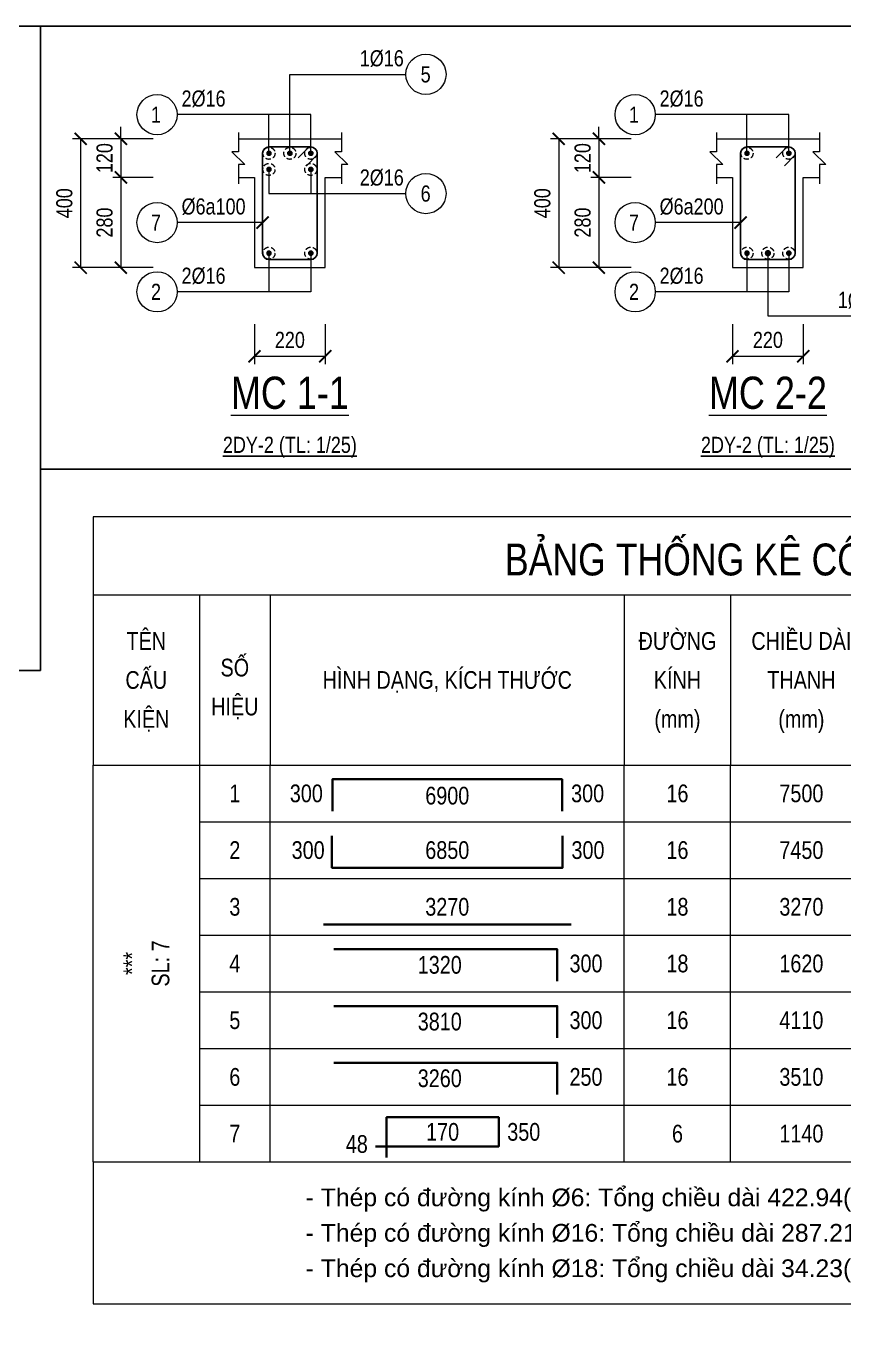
# Model space of a CAD drawing. Extents: x -165145 to 691808, y -202842 to 311040.
# Drawn here: x 319748 to 324830, y -63550 to -55468 of the extents above; entities that cross this region are included whole.
import ezdxf
from ezdxf.enums import TextEntityAlignment as Align

# ---------------------------------------------------------------- set-up
doc = ezdxf.new("R2010")
doc.units = 0
doc.header["$LTSCALE"] = 10
doc.header["$MEASUREMENT"] = 0
doc.linetypes.add('HIDDEN', pattern=[2.3807, 1.587, -0.7937])
doc.layers.get('0').update_dxf_attribs({"linetype": 'CONTINUOUS'})
doc.layers.get('Defpoints').update_dxf_attribs({"color": 5, "linetype": 'CONTINUOUS'})
for name, color, linetype, lineweight in [('DCE_BaoBeTong', 4, 'CONTINUOUS', 18), ('DCE_Block', 8, 'CONTINUOUS', 9), ('DCE_Dim', 254, 'CONTINUOUS', 9), ('DCE_MCZiCZac', 144, 'CONTINUOUS', 13), ('Dce_text', 7, 'CONTINUOUS', 13), ('DCE_ThepChu', 1, 'CONTINUOUS', 35), ('DCE_ThepDai', 220, 'CONTINUOUS', 25), ('GE_KC_NETKHUAT', 9, 'HIDDEN', 20), ('GE_KC_NETMANH', 8, 'CONTINUOUS', 20), ('GE_KC_NETTHAY', 2, 'CONTINUOUS', 20)]:
    doc.layers.add(name, color=color, linetype=linetype, lineweight=lineweight)
doc.styles.add('Dce_Text', font='arial.ttf', dxfattribs={"width": 0.8})
doc.styles.add('Dce_Text2', font='arial.ttf', dxfattribs={"width": 0.8})
doc.dimstyles.new('Dce_207MV', dxfattribs={"dimscale": 25, "dimtxt": 2.5, "dimasz": 1.5, "dimexe": 1, "dimexo": 2, "dimgap": 1, "dimtad": 1, "dimdec": 0, "dimrnd": 5, "dimtxsty": 'Dce_Text', "dimblk": 'ARCHTICK', "dimcen": 2.5, "dimclrd": 8, "dimclre": 8, "dimclrt": 3, "dimadec": 0, "dimazin": 0, "dimtfac": 1, "dimtdec": 0, "dimtix": 1, "dimtmove": 2, "dimatfit": 3, "dimldrblk": 'DOTBLANK', "dimfxl": 1, "dimarcsym": 0})
doc.dimstyles.new('Dce_208MV', dxfattribs={"dimscale": 25, "dimtxt": 2.5, "dimasz": 1.5, "dimexe": 1, "dimexo": 2, "dimgap": 1, "dimtad": 1, "dimdec": 0, "dimrnd": 5, "dimtxsty": 'Dce_Text', "dimblk": 'ARCHTICK', "dimcen": 2.5, "dimclrd": 8, "dimclre": 8, "dimclrt": 3, "dimadec": 0, "dimazin": 0, "dimtfac": 1, "dimtdec": 0, "dimtix": 1, "dimtmove": 2, "dimatfit": 3, "dimldrblk": 'ARCHTICK', "dimfxl": 1, "dimarcsym": 0})
doc.dimstyles.new('Dce_25MV', dxfattribs={"dimscale": 25, "dimtxt": 2, "dimasz": 1.5, "dimexe": 1, "dimexo": 2, "dimgap": 1, "dimtad": 1, "dimdec": 0, "dimrnd": 5, "dimtxsty": 'Dce_Text', "dimblk": 'ARCHTICK', "dimcen": 2.5, "dimclrd": 8, "dimclre": 8, "dimclrt": 3, "dimadec": 0, "dimazin": 0, "dimtfac": 1, "dimtdec": 0, "dimtix": 1, "dimtmove": 2, "dimatfit": 3, "dimldrblk": 'OBLIQUE', "dimfxl": 4, "dimfxlon": 1, "dimarcsym": 0})

# ---------------------------------------------------------------- blocks, each defined once
blk = doc.blocks.new('Dce_KhtMcThepChu')
blk.add_circle((-2.5, 0), 2.5)
at = {"color": 3, "style": 'Dce_Text', "width": 0.8}
blk.add_attdef('DKVAKC', (0.54, 1), '', height=2, dxfattribs=at)
at = {"color": 11, "style": 'Dce_Text', "width": 0.8}
blk.add_attdef('SH', text='', height=2, dxfattribs=at).set_placement((-2.64, -1), align=Align.CENTER)
blk = doc.blocks.new('_ArchTick')
at = {"color": 0, "linetype": 'ByBlock', "const_width": 0.15}
blk.add_lwpolyline([(-0.5, -0.5), (0.5, 0.5)], dxfattribs=at)
blk = doc.blocks.new('Dce_KhMatCat')
at = {"color": 255, "linetype": 'ByBlock', "lineweight": -2, "style": 'Dce_Text', "width": 0.8}
blk.add_attdef('TENMATCAT', text='', height=2, dxfattribs=at).set_placement((0, 0.735), align=Align.CENTER)
at = {"color": 11, "lineweight": 25, "style": 'Dce_Text', "width": 0.8}
blk.add_attdef('TL', text='', height=1, dxfattribs=at).set_placement((0, -1.999), align=Align.CENTER)
blk = doc.blocks.new('*D2455')
at = {"layer": 'DCE_Dim', "color": 8, "lineweight": -2, "transparency": 16777216}
for p, q in [((309971.2, -77509.9), (309846.2, -77509.9)), ((309871.2, -77509.9), (309871.2, -77909.9)), ((309971.2, -77909.9), (309846.2, -77909.9))]:
    blk.add_line(p, q, dxfattribs=at)
at = {"layer": 'Defpoints', "color": 0, "transparency": 16777216}
for p in [(310171.2, -77509.9), (309871.2, -77909.9), (310171.2, -77909.9)]:
    blk.add_point(p, dxfattribs=at)
at = {"layer": 'DCE_Dim', "color": 8, "lineweight": -2, "transparency": 16777216, "xscale": 37.5, "yscale": 37.5, "zscale": 37.5}
for p, rotation in [((309871.2, -77509.9), 90), ((309871.2, -77909.9), 270)]:
    blk.add_blockref('_ArchTick', p, dxfattribs=dict(at, rotation=rotation))
at = {"layer": 'DCE_Dim', "color": 3, "transparency": 16777216, "insert": (309820.7, -77709.9), "char_height": 50, "attachment_point": 5, "rotation": 90, "style": 'Dce_Text'}
blk.add_mtext('400', dxfattribs=at)
blk = doc.blocks.new('_Oblique')
at = {"color": 0, "linetype": 'ByBlock', "lineweight": -2}
blk.add_line((-0.5, -0.5), (0.5, 0.5), dxfattribs=at)
blk = doc.blocks.new('*D2456')
at = {"layer": 'DCE_Dim', "color": 8, "lineweight": -2, "transparency": 16777216}
for p, q in [((309996.2, -77509.9), (309996.2, -77472.4)), ((310096.2, -77509.9), (309971.2, -77509.9)), ((309996.2, -77509.9), (309996.2, -77629.9)), ((310096.2, -77629.9), (309971.2, -77629.9)), ((309996.2, -77629.9), (309996.2, -77667.4))]:
    blk.add_line(p, q, dxfattribs=at)
at = {"layer": 'Defpoints', "color": 0, "transparency": 16777216}
for p in [(310171.2, -77509.9), (309996.2, -77629.9), (310171.2, -77629.9)]:
    blk.add_point(p, dxfattribs=at)
at = {"layer": 'DCE_Dim', "color": 8, "lineweight": -2, "transparency": 16777216, "xscale": 37.5, "yscale": 37.5, "zscale": 37.5}
for p, rotation in [((309996.2, -77509.9), 270), ((309996.2, -77629.9), 90)]:
    blk.add_blockref('_ArchTick', p, dxfattribs=dict(at, rotation=rotation))
at = {"layer": 'DCE_Dim', "color": 3, "transparency": 16777216, "insert": (309945.7, -77569.9), "char_height": 50, "attachment_point": 5, "rotation": 90, "style": 'Dce_Text'}
blk.add_mtext('120', dxfattribs=at)
blk = doc.blocks.new('*D2457')
at = {"layer": 'DCE_Dim', "color": 8, "lineweight": -2, "transparency": 16777216}
for p, q in [((310096.2, -77629.9), (309971.2, -77629.9)), ((309996.2, -77629.9), (309996.2, -77909.9)), ((310096.2, -77909.9), (309971.2, -77909.9))]:
    blk.add_line(p, q, dxfattribs=at)
at = {"layer": 'Defpoints', "color": 0, "transparency": 16777216}
for p in [(310171.2, -77629.9), (309996.2, -77909.9), (310171.2, -77909.9)]:
    blk.add_point(p, dxfattribs=at)
at = {"layer": 'DCE_Dim', "color": 8, "lineweight": -2, "transparency": 16777216, "xscale": 37.5, "yscale": 37.5, "zscale": 37.5}
for p, rotation in [((309996.2, -77629.9), 90), ((309996.2, -77909.9), 270)]:
    blk.add_blockref('_ArchTick', p, dxfattribs=dict(at, rotation=rotation))
at = {"layer": 'DCE_Dim', "color": 3, "transparency": 16777216, "insert": (309945.7, -77769.9), "char_height": 50, "attachment_point": 5, "rotation": 90, "style": 'Dce_Text'}
blk.add_mtext('280', dxfattribs=at)
blk = doc.blocks.new('*D2458')
at = {"layer": 'DCE_Dim', "color": 8, "lineweight": -2, "transparency": 16777216}
for p, q in [((310411.2, -78084.9), (310411.2, -78209.9)), ((310631.2, -78084.9), (310631.2, -78209.9)), ((310411.2, -78184.9), (310631.2, -78184.9))]:
    blk.add_line(p, q, dxfattribs=at)
at = {"layer": 'Defpoints', "color": 0, "transparency": 16777216}
for p in [(310411.2, -78009.9), (310631.2, -78009.9), (310631.2, -78184.9)]:
    blk.add_point(p, dxfattribs=at)
at = {"layer": 'DCE_Dim', "color": 8, "lineweight": -2, "transparency": 16777216, "xscale": 37.5, "yscale": 37.5, "zscale": 37.5, "rotation": 180}
blk.add_blockref('_ArchTick', (310411.2, -78184.9), dxfattribs=at)
at = {"layer": 'DCE_Dim', "color": 8, "lineweight": -2, "transparency": 16777216, "xscale": 37.5, "yscale": 37.5, "zscale": 37.5}
blk.add_blockref('_ArchTick', (310631.2, -78184.9), dxfattribs=at)
at = {"layer": 'DCE_Dim', "color": 3, "transparency": 16777216, "insert": (310521.2, -78134.4), "char_height": 50, "attachment_point": 5, "style": 'Dce_Text'}
blk.add_mtext('220', dxfattribs=at)
blk = doc.blocks.new('_DotBlank')
at = {"color": 0, "linetype": 'ByBlock', "lineweight": -2}
blk.add_line((-0.5, 0), (-1, 0), dxfattribs=at)
blk.add_circle((0, 0), 0.5, dxfattribs=at)
blk = doc.blocks.new('Dce_McThepChu')
at = {"color": 0}
for p, q in [((-0.5, 0), (0.5, 0)), ((-0.35, 0.35), (0.35, -0.35)), ((0.35, 0.35), (-0.35, -0.35)), ((0, 0.5), (0, -0.5))]:
    blk.add_line(p, q, dxfattribs=at)
at = {"color": 0, "const_width": 0.0833}
blk.add_lwpolyline([(-0.5, 0, 1), (0.5, 0, 1), (-0.5, 0, 1)], format="xyb", dxfattribs=at)
blk = doc.blocks.new('Dce_KhtMcThepTangCuong')
blk.add_circle((2.5, 0), 2.5)
at = {"color": 3, "style": 'Dce_Text', "width": 0.8}
blk.add_attdef('DKVAKC', text='', height=2, dxfattribs=at).set_placement((-0.25, 1), align=Align.RIGHT)
at = {"color": 11, "style": 'Dce_Text', "width": 0.8}
blk.add_attdef('SH', text='', height=2, dxfattribs=at).set_placement((2.47, -1), align=Align.CENTER)
blk = doc.blocks.new('*D2459')
at = {"layer": 'DCE_Dim', "color": 8, "lineweight": -2, "transparency": 16777216}
for p, q in [((311456.2, -77509.9), (311331.2, -77509.9)), ((311356.2, -77509.9), (311356.2, -77909.9)), ((311456.2, -77909.9), (311331.2, -77909.9))]:
    blk.add_line(p, q, dxfattribs=at)
at = {"layer": 'Defpoints', "color": 0, "transparency": 16777216}
for p in [(311656.2, -77509.9), (311356.2, -77909.9), (311656.2, -77909.9)]:
    blk.add_point(p, dxfattribs=at)
at = {"layer": 'DCE_Dim', "color": 8, "lineweight": -2, "transparency": 16777216, "xscale": 37.5, "yscale": 37.5, "zscale": 37.5}
for p, rotation in [((311356.2, -77509.9), 90), ((311356.2, -77909.9), 270)]:
    blk.add_blockref('_ArchTick', p, dxfattribs=dict(at, rotation=rotation))
at = {"layer": 'DCE_Dim', "color": 3, "transparency": 16777216, "insert": (311305.7, -77709.9), "char_height": 50, "attachment_point": 5, "rotation": 90, "style": 'Dce_Text'}
blk.add_mtext('400', dxfattribs=at)
blk = doc.blocks.new('*D2460')
at = {"layer": 'DCE_Dim', "color": 8, "lineweight": -2, "transparency": 16777216}
for p, q in [((311481.2, -77509.9), (311481.2, -77472.4)), ((311581.2, -77509.9), (311456.2, -77509.9)), ((311481.2, -77509.9), (311481.2, -77629.9)), ((311581.2, -77629.9), (311456.2, -77629.9)), ((311481.2, -77629.9), (311481.2, -77667.4))]:
    blk.add_line(p, q, dxfattribs=at)
at = {"layer": 'Defpoints', "color": 0, "transparency": 16777216}
for p in [(311656.2, -77509.9), (311481.2, -77629.9), (311656.2, -77629.9)]:
    blk.add_point(p, dxfattribs=at)
at = {"layer": 'DCE_Dim', "color": 8, "lineweight": -2, "transparency": 16777216, "xscale": 37.5, "yscale": 37.5, "zscale": 37.5}
for p, rotation in [((311481.2, -77509.9), 270), ((311481.2, -77629.9), 90)]:
    blk.add_blockref('_ArchTick', p, dxfattribs=dict(at, rotation=rotation))
at = {"layer": 'DCE_Dim', "color": 3, "transparency": 16777216, "insert": (311430.7, -77569.9), "char_height": 50, "attachment_point": 5, "rotation": 90, "style": 'Dce_Text'}
blk.add_mtext('120', dxfattribs=at)
blk = doc.blocks.new('*D2461')
at = {"layer": 'DCE_Dim', "color": 8, "lineweight": -2, "transparency": 16777216}
for p, q in [((311581.2, -77629.9), (311456.2, -77629.9)), ((311481.2, -77629.9), (311481.2, -77909.9)), ((311581.2, -77909.9), (311456.2, -77909.9))]:
    blk.add_line(p, q, dxfattribs=at)
at = {"layer": 'Defpoints', "color": 0, "transparency": 16777216}
for p in [(311656.2, -77629.9), (311481.2, -77909.9), (311656.2, -77909.9)]:
    blk.add_point(p, dxfattribs=at)
at = {"layer": 'DCE_Dim', "color": 8, "lineweight": -2, "transparency": 16777216, "xscale": 37.5, "yscale": 37.5, "zscale": 37.5}
for p, rotation in [((311481.2, -77629.9), 90), ((311481.2, -77909.9), 270)]:
    blk.add_blockref('_ArchTick', p, dxfattribs=dict(at, rotation=rotation))
at = {"layer": 'DCE_Dim', "color": 3, "transparency": 16777216, "insert": (311430.7, -77769.9), "char_height": 50, "attachment_point": 5, "rotation": 90, "style": 'Dce_Text'}
blk.add_mtext('280', dxfattribs=at)
blk = doc.blocks.new('*D2462')
at = {"layer": 'DCE_Dim', "color": 8, "lineweight": -2, "transparency": 16777216}
for p, q in [((311896.2, -78084.9), (311896.2, -78209.9)), ((312116.2, -78084.9), (312116.2, -78209.9)), ((311896.2, -78184.9), (312116.2, -78184.9))]:
    blk.add_line(p, q, dxfattribs=at)
at = {"layer": 'Defpoints', "color": 0, "transparency": 16777216}
for p in [(311896.2, -78009.9), (312116.2, -78009.9), (312116.2, -78184.9)]:
    blk.add_point(p, dxfattribs=at)
at = {"layer": 'DCE_Dim', "color": 8, "lineweight": -2, "transparency": 16777216, "xscale": 37.5, "yscale": 37.5, "zscale": 37.5, "rotation": 180}
blk.add_blockref('_ArchTick', (311896.2, -78184.9), dxfattribs=at)
at = {"layer": 'DCE_Dim', "color": 8, "lineweight": -2, "transparency": 16777216, "xscale": 37.5, "yscale": 37.5, "zscale": 37.5}
blk.add_blockref('_ArchTick', (312116.2, -78184.9), dxfattribs=at)
at = {"layer": 'DCE_Dim', "color": 3, "transparency": 16777216, "insert": (312006.2, -78134.4), "char_height": 50, "attachment_point": 5, "style": 'Dce_Text'}
blk.add_mtext('220', dxfattribs=at)
blk = doc.blocks.new('TKTitle')
at = {"layer": 'DCE_BaoBeTong'}
for p, q in [((15, -11), (15, -35)), ((25, -11), (25, -35)), ((75, -11), (75, -35)), ((90, -11), (90, -35))]:
    blk.add_line(p, q, dxfattribs=at)
for points in [[(0, 0), (0, -11), (0, -35), (15, -35), (25, -35), (75, -35), (90, -35), (122.5, -35), (135, -35), (147.5, -35), (167.5, -35), (192.5, -35), (192.5, -11), (192.5, 0), (0, 0)], [(0, -11), (15, -11), (25, -11), (75, -11), (90, -11), (122.5, -11), (147.5, -11), (167.5, -11), (192.5, -11)]]:
    blk.add_lwpolyline(points, dxfattribs=at)
at = {"style": 'Dce_Text', "width": 0.8}
for s, height, p in [('BẢNG THỐNG KÊ CỐT THÉP', 4.5, (92.5, -6)), ('TÊN', 2.5, (7.5, -17.5)), ('ĐƯỜNG', 2.5, (82.5, -17.5)), ('CHIỀU DÀI', 2.5, (100, -17.5)), ('SỐ', 2.5, (20, -21.25)), ('CẤU', 2.5, (7.5, -23)), ('HÌNH DẠNG, KÍCH THƯỚC', 2.5, (50, -23)), ('KÍNH', 2.5, (82.5, -23)), ('THANH', 2.5, (100, -23)), ('HIỆU', 2.5, (20, -26.75)), ('KIỆN', 2.5, (7.5, -28.5)), ('(mm)', 2.5, (82.5, -28.5)), ('(mm)', 2.5, (100, -28.5))]:
    blk.add_text(s, height=height, dxfattribs=at).set_placement(p, align=Align.MIDDLE_CENTER)
blk = doc.blocks.new('TK4')
at = {"layer": 'DCE_BaoBeTong'}
for p, q in [((0, -8), (0, 0)), ((25, -8), (25, 0)), ((75, -8), (75, 0)), ((90, -8), (90, 0))]:
    blk.add_line(p, q, dxfattribs=at)
for points in [[(15, -8), (25, -8), (75, -8), (90, -8), (122.5, -8), (135, -8), (147.5, -8), (167.5, -8), (192.5, -8), (192.5, 0)], [(15, 0), (15, -8)]]:
    blk.add_lwpolyline(points, dxfattribs=at)
at = {"layer": 'DCE_ThepChu'}
blk.add_lwpolyline([(33.78, -6.5), (33.78, -2), (66.22, -2), (66.22, -6.5)], dxfattribs=at)
at = {"layer": 'Dce_text', "color": 2, "style": 'Dce_Text', "width": 0.8, "flags": 4}
for tag, p in [('SH', (20, -4)), ('L2', (50, -4.32)), ('DK', (82.5, -4)), ('sumL', (100, -4)), ('SKC', (116.25, -4)), ('SL', (128.75, -4))]:
    blk.add_attdef(tag, text='', height=2.5, dxfattribs=at).set_placement(p, align=Align.MIDDLE_CENTER)
for tag, p in [('L1', (32.43, -4)), ('Lall', (162.5, -4)), ('KL', (185.5, -4))]:
    blk.add_attdef(tag, text='', height=2.5, dxfattribs=at).set_placement(p, align=Align.MIDDLE_RIGHT)
blk.add_attdef('L3', text='', height=2.5, dxfattribs=at).set_placement((67.48, -4), align=Align.MIDDLE_LEFT)
at = {"layer": 'Dce_text', "color": 2, "style": 'Dce_Text', "width": 0.8}
blk.add_attdef('TSL', text='', height=2.5, dxfattribs=at).set_placement((141.25, -4), align=Align.MIDDLE_CENTER)
blk = doc.blocks.new('TK7')
at = {"layer": 'DCE_BaoBeTong'}
for p, q in [((0, -8), (0, 0)), ((25, -8), (25, 0)), ((75, -8), (75, 0)), ((90, -8), (90, 0))]:
    blk.add_line(p, q, dxfattribs=at)
for points in [[(15, -8), (25, -8), (75, -8), (90, -8), (122.5, -8), (135, -8), (147.5, -8), (167.5, -8), (192.5, -8), (192.5, 0)], [(15, 0), (15, -8)]]:
    blk.add_lwpolyline(points, dxfattribs=at)
at = {"layer": 'DCE_ThepChu'}
blk.add_lwpolyline([(33.72, -2), (33.72, -6.5), (66.28, -6.5), (66.28, -2)], dxfattribs=at)
at = {"layer": 'Dce_text', "color": 2, "style": 'Dce_Text', "width": 0.8, "flags": 4}
for tag, p in [('SH', (20, -4)), ('L2', (50, -4)), ('DK', (82.5, -4)), ('sumL', (100, -4)), ('SKC', (116.25, -4)), ('SL', (128.75, -4))]:
    blk.add_attdef(tag, text='', height=2.5, dxfattribs=at).set_placement(p, align=Align.MIDDLE_CENTER)
for tag, p in [('L1', (32.68, -4)), ('Lall', (162.5, -4)), ('KL', (185.5, -4))]:
    blk.add_attdef(tag, text='', height=2.5, dxfattribs=at).set_placement(p, align=Align.MIDDLE_RIGHT)
blk.add_attdef('L3', text='', height=2.5, dxfattribs=at).set_placement((67.53, -4), align=Align.MIDDLE_LEFT)
at = {"layer": 'Dce_text', "color": 2, "style": 'Dce_Text', "width": 0.8}
blk.add_attdef('TSL', text='', height=2.5, dxfattribs=at).set_placement((141.25, -4), align=Align.MIDDLE_CENTER)
blk = doc.blocks.new('TK1')
at = {"layer": 'DCE_BaoBeTong'}
for p, q in [((0, -8), (0, 0)), ((25, -8), (25, 0)), ((75, -8), (75, 0)), ((90, -8), (90, 0))]:
    blk.add_line(p, q, dxfattribs=at)
for points in [[(15, -8), (25, -8), (75, -8), (90, -8), (122.5, -8), (135, -8), (147.5, -8), (167.5, -8), (192.5, -8), (192.5, 0)], [(15, 0), (15, -8)]]:
    blk.add_lwpolyline(points, dxfattribs=at)
at = {"layer": 'DCE_ThepChu'}
blk.add_lwpolyline([(32.5, -6.5), (67.5, -6.5)], dxfattribs=at)
at = {"layer": 'Dce_text', "color": 2, "style": 'Dce_Text', "width": 0.8, "flags": 4}
for tag, p in [('SH', (20, -4)), ('L', (50, -4)), ('DK', (82.5, -4)), ('sumL', (100, -4)), ('SKC', (116.25, -4)), ('SL', (128.75, -4))]:
    blk.add_attdef(tag, text='', height=2.5, dxfattribs=at).set_placement(p, align=Align.MIDDLE_CENTER)
at = {"layer": 'Dce_text', "color": 2, "style": 'Dce_Text', "width": 0.8}
blk.add_attdef('TSL', text='', height=2.5, dxfattribs=at).set_placement((141.25, -4), align=Align.MIDDLE_CENTER)
at = {"layer": 'Dce_text', "color": 2, "style": 'Dce_Text', "width": 0.8, "flags": 4}
for tag, p in [('Lall', (162.5, -4)), ('KL', (185.5, -4))]:
    blk.add_attdef(tag, text='', height=2.5, dxfattribs=at).set_placement(p, align=Align.MIDDLE_RIGHT)
blk = doc.blocks.new('TK3')
at = {"layer": 'DCE_BaoBeTong'}
for p, q in [((0, -8), (0, 0)), ((25, -8), (25, 0)), ((75, -8), (75, 0)), ((90, -8), (90, 0))]:
    blk.add_line(p, q, dxfattribs=at)
for points in [[(15, -8), (25, -8), (75, -8), (90, -8), (122.5, -8), (135, -8), (147.5, -8), (167.5, -8), (192.5, -8), (192.5, 0)], [(15, 0), (15, -8)]]:
    blk.add_lwpolyline(points, dxfattribs=at)
at = {"layer": 'DCE_ThepChu'}
blk.add_lwpolyline([(65.52, -6.5), (65.52, -2), (33.99, -2)], dxfattribs=at)
at = {"layer": 'DCE_BaoBeTong', "color": 2, "style": 'Dce_Text', "width": 0.8}
blk.add_attdef('TSL', text='', height=2.5, dxfattribs=at).set_placement((141.25, -4), align=Align.MIDDLE_CENTER)
at = {"layer": 'Dce_text', "color": 2, "style": 'Dce_Text', "width": 0.8, "flags": 4}
for tag, p in [('SH', (20, -4)), ('L1', (48.94, -4.19)), ('DK', (82.5, -4)), ('sumL', (100, -4)), ('SKC', (116.25, -4)), ('SL', (128.75, -4))]:
    blk.add_attdef(tag, text='', height=2.5, dxfattribs=at).set_placement(p, align=Align.MIDDLE_CENTER)
blk.add_attdef('L2', text='', height=2.5, dxfattribs=at).set_placement((67.26, -4), align=Align.MIDDLE_LEFT)
for tag, p in [('Lall', (162.5, -4)), ('KL', (185.5, -4))]:
    blk.add_attdef(tag, text='', height=2.5, dxfattribs=at).set_placement(p, align=Align.MIDDLE_RIGHT)
blk = doc.blocks.new('TK9')
at = {"layer": 'DCE_BaoBeTong'}
for p, q in [((0, -8), (0, 0)), ((25, -8), (25, 0)), ((75, -8), (75, 0)), ((90, -8), (90, 0))]:
    blk.add_line(p, q, dxfattribs=at)
for points in [[(15, -8), (25, -8), (75, -8), (90, -8), (122.5, -8), (135, -8), (147.5, -8), (167.5, -8), (192.5, -8), (192.5, 0)], [(15, 0), (15, -8)]]:
    blk.add_lwpolyline(points, dxfattribs=at)
at = {"layer": 'DCE_ThepChu'}
blk.add_lwpolyline([(41.42, -7.37), (41.42, -1.7), (57.26, -1.7), (57.26, -5.81), (39.86, -5.81)], dxfattribs=at)
at = {"layer": 'Dce_text', "color": 2, "style": 'Dce_Text', "width": 0.8, "flags": 4}
for tag, p in [('SH', (20, -4)), ('DK', (82.5, -4)), ('sumL', (100, -4)), ('SKC', (116.25, -4)), ('SL', (128.75, -4))]:
    blk.add_attdef(tag, text='', height=2.5, dxfattribs=at).set_placement(p, align=Align.MIDDLE_CENTER)
at = {"layer": 'Dce_text', "color": 2, "style": 'Dce_Text', "width": 0.8}
for tag, p in [('L1', (49.34, -3.76)), ('TSL', (141.25, -4))]:
    blk.add_attdef(tag, text='', height=2.5, dxfattribs=at).set_placement(p, align=Align.MIDDLE_CENTER)
blk.add_attdef('L2', text='', height=2.5, dxfattribs=at).set_placement((58.47, -3.76), align=Align.MIDDLE_LEFT)
at = {"layer": 'Dce_text', "color": 2, "style": 'Dce_Text', "width": 0.8, "flags": 4}
for tag, p in [('Lall', (162.5, -4)), ('KL', (185.5, -4))]:
    blk.add_attdef(tag, text='', height=2.5, dxfattribs=at).set_placement(p, align=Align.MIDDLE_RIGHT)
at = {"layer": 'Dce_text', "color": 2, "style": 'Dce_Text', "width": 0.8}
blk.add_attdef('M', text='', height=2.5, dxfattribs=at).set_placement((38.78, -5.47), align=Align.MIDDLE_RIGHT)
blk = doc.blocks.new('TenCauKien')
at = {"layer": 'Dce_text', "style": 'Dce_Text', "width": 0.8}
for tag, p in [('TENCAUKIEN', (-2, 0)), ('SOCAUKIEN', (2, 0))]:
    blk.add_attdef(tag, text='', height=2.5, rotation=90, dxfattribs=at).set_placement(p, align=Align.MIDDLE_CENTER)
blk = doc.blocks.new('A$C6ab66900')
at = {"layer": 'DCE_BaoBeTong'}
for points in [[(615, -350), (935, -350)], [(2100, -350), (2420, -350)], [(615, -470), (665, -470), (665, -750), (885, -750), (885, -470), (935, -470)], [(2100, -470), (2150, -470), (2150, -750), (2370, -750), (2370, -470), (2420, -470)]]:
    blk.add_lwpolyline(points, dxfattribs=at)
at = {"layer": 'DCE_MCZiCZac'}
for points in [[(615, -330), (615, -390), (595, -390), (635, -430), (615, -430), (615, -490)], [(935, -330), (935, -390), (915, -390), (955, -430), (935, -430), (935, -490)], [(2100, -330), (2100, -390), (2080, -390), (2120, -430), (2100, -430), (2100, -490)], [(2420, -330), (2420, -390), (2400, -390), (2440, -430), (2420, -430), (2420, -490)]]:
    blk.add_lwpolyline(points, dxfattribs=at)
at = {"layer": 'DCE_ThepDai'}
for points in [[(801.1, -408.9), (835, -375), (840, -375, -0.392699), (860, -395), (860, -705, -0.392699), (840, -725), (710, -725, -0.392699), (690, -705), (690, -395, -0.392699), (710, -375), (840, -375, -0.392699), (860, -395), (860, -400), (826.1, -433.9)], [(2286.1, -408.9), (2320, -375), (2325, -375, -0.392699), (2345, -395), (2345, -705, -0.392699), (2325, -725), (2195, -725, -0.392699), (2175, -705), (2175, -395, -0.392699), (2195, -375), (2325, -375, -0.392699), (2345, -395), (2345, -400), (2311.1, -433.9)]]:
    blk.add_lwpolyline(points, format="xyb", dxfattribs=at)
at = {"layer": 'Defpoints'}
blk.add_lwpolyline([(0, 0), (0, -1375), (4330, -1375), (4330, 0)], close=True, dxfattribs=at)
at = {"layer": 'DCE_Block'}
for name, p, xscale, yscale, zscale, values in [('Dce_KhtMcThepTangCuong', (1135, -150), 25, 25, 25, {'SH': '5', 'DKVAKC': '1%%c16'}), ('Dce_KhtMcThepChu', (425, -275), 25, 25, 25, {'DKVAKC': '2%%c16', 'SH': '1'}), ('Dce_KhtMcThepChu', (1910, -275), 25, 25, 25, {'DKVAKC': '2%%c16', 'SH': '1'}), ('Dce_KhtMcThepTangCuong', (1135, -520), 25, 25, 25, {'SH': '6', 'DKVAKC': '2%%c16'}), ('Dce_KhtMcThepChu', (425, -610), 25, 25, 25, {'DKVAKC': '%%c6a100', 'SH': '7'}), ('Dce_KhtMcThepChu', (1910, -610), 25, 25, 25, {'DKVAKC': '%%c6a200', 'SH': '7'}), ('Dce_KhtMcThepChu', (425, -825), 25, 25, 25, {'DKVAKC': '2%%c16', 'SH': '2'}), ('Dce_KhtMcThepChu', (1910, -825), 25, 25, 25, {'DKVAKC': '2%%c16', 'SH': '2'}), ('Dce_KhtMcThepTangCuong', (2620, -900), 25, 25, 25, {'SH': '3', 'DKVAKC': '1%%c18'}), ('Dce_KhMatCat', (775, -1225), 50, 50, 50, {'TL': '%%U2DY-2 (TL: 1/25)', 'TENMATCAT': '%%UMC 1-1'}), ('Dce_KhMatCat', (2260, -1225), 50, 50, 50, {'TL': '%%U2DY-2 (TL: 1/25)', 'TENMATCAT': '%%UMC 2-2'})]:
    blk.add_blockref(name, p, dxfattribs=dict(at, xscale=xscale, yscale=yscale, zscale=zscale)).add_auto_attribs(values)
at = {"layer": 'DCE_ThepChu'}
for p, xscale, yscale, zscale in [((710, -395), 16, 16, 16), ((775, -395), 16, 16, 16), ((840, -395), 16, 16, 16), ((2195, -395), 16, 16, 16), ((2325, -395), 16, 16, 16), ((710, -445), 16, 16, 16), ((840, -445), 16, 16, 16), ((710, -705), 16, 16, 16), ((840, -705), 16, 16, 16), ((2195, -705), 16, 16, 16), ((2260, -705), 18, 18, 18), ((2325, -705), 16, 16, 16)]:
    blk.add_blockref('Dce_McThepChu', p, dxfattribs=dict(at, xscale=xscale, yscale=yscale, zscale=zscale))
at = {"layer": 'DCE_Dim'}
for base, p1, p2, picture, middle in [((250, -470), (425, -350), (425, -470), '*D2456', (199.5, -410)), ((1735, -470), (1910, -350), (1910, -470), '*D2460', (1684.5, -410)), ((125, -750), (425, -350), (425, -750), '*D2455', (74.5, -550)), ((1610, -750), (1910, -350), (1910, -750), '*D2459', (1559.5, -550)), ((250, -750), (425, -470), (425, -750), '*D2457', (199.5, -610)), ((1735, -750), (1910, -470), (1910, -750), '*D2461', (1684.5, -610))]:
    dim = blk.add_linear_dim(base=base, p1=p1, p2=p2, angle=90, dimstyle='Dce_25MV', dxfattribs=at)
    dim.commit()
    dim.dimension.update_dxf_attribs({"geometry": picture, "text_midpoint": middle, "insert": (-309746.2, 77159.9)})
for base, p1, p2, picture, middle in [((885, -1025), (665, -850), (885, -850), '*D2458', (775, -974.5)), ((2370, -1025), (2150, -850), (2370, -850), '*D2462', (2260, -974.5))]:
    dim = blk.add_linear_dim(base=base, p1=p1, p2=p2, dimstyle='Dce_25MV', dxfattribs=at)
    dim.commit()
    dim.dimension.update_dxf_attribs({"geometry": picture, "text_midpoint": middle, "insert": (-309746.2, 77159.9)})
at = {"layer": 'DCE_Block'}
for points, dimstyle in [([(775, -395), (775, -150), (1135, -150)], 'Dce_207MV'), ([(710, -395), (710, -275), (425, -275)], 'Dce_207MV'), ([(840, -395), (840, -275), (425, -275)], 'Dce_207MV'), ([(2195, -395), (2195, -275), (1910, -275)], 'Dce_207MV'), ([(2325, -395), (2325, -275), (1910, -275)], 'Dce_207MV'), ([(710, -445), (710, -520), (1135, -520)], 'Dce_207MV'), ([(840, -445), (840, -520), (1135, -520)], 'Dce_207MV'), ([(690, -610), (425, -610)], 'Dce_208MV'), ([(2175, -610), (1910, -610)], 'Dce_208MV'), ([(710, -705), (710, -825), (425, -825)], 'Dce_207MV'), ([(840, -705), (840, -825), (425, -825)], 'Dce_207MV'), ([(2195, -705), (2195, -825), (1910, -825)], 'Dce_207MV'), ([(2325, -705), (2325, -825), (1910, -825)], 'Dce_207MV'), ([(2260, -705), (2260, -900), (2620, -900)], 'Dce_207MV')]:
    blk.add_leader(points, dimstyle=dimstyle, dxfattribs=at)

msp = doc.modelspace()

# ---------------------------------------------------------------- linework, layer by layer
at = {"layer": 'DCE_BaoBeTong'}
for p, q in [((320164.98655, -62519.76325), (320824.98655, -62519.76325)), ((320164.98655, -62519.76325), (320164.98655, -63399.76325)), ((320164.98655, -63399.76325), (328634.98655, -63399.76325))]:
    msp.add_line(p, q, dxfattribs=at)
msp.add_lwpolyline([(320164.98655, -62519.76325), (320824.98655, -62519.76325)], dxfattribs=at)
at = {"layer": 'Defpoints'}
for points in [[(311637.0738, -55468.24154), (329749.5738, -55468.24154), (329749.5738, -70535.74154), (311637.0738, -70535.74154)], [(311637.0738, -55468.24154), (311637.0738, -59468.24154), (319837.0738, -59468.24154), (319837.0738, -55468.24154)]]:
    msp.add_lwpolyline(points, close=True, dxfattribs=at)
at = {"layer": 'GE_KC_NETMANH'}
msp.add_line((174130.40086, -55468.24154), (385223.40086, -55468.24154), dxfattribs=at)

# ---------------------------------------------------------------- block references
at = {"layer": 'GE_KC_NETKHUAT', "xscale": 2, "yscale": 2, "zscale": 2}
msp.add_blockref('A$C6ab66900', (319837.0738, -55468.24154), dxfattribs=at)
at = {"layer": 'GE_KC_NETTHAY', "xscale": 44, "yscale": 44, "zscale": 44}
msp.add_blockref('TKTitle', (320164.98655, -58515.76325), dxfattribs=at)
at = {"layer": 'GE_KC_NETTHAY'}
ref = msp.add_blockref('TK4', (320164.98655, -60055.76325), dxfattribs=dict(at, xscale=44, yscale=44, zscale=44))
ref.add_attrib('SH', '1', dxfattribs={"layer": 'Dce_text', "color": 2, "height": 110, "style": 'Dce_Text', "width": 0.8}).set_placement((321044.98655, -60231.76325), align=Align.MIDDLE_CENTER)
ref.add_attrib('L2', '6900', dxfattribs={"layer": 'Dce_text', "color": 2, "height": 110, "style": 'Dce_Text', "width": 0.8}).set_placement((322364.98655, -60245.80963), align=Align.MIDDLE_CENTER)
ref.add_attrib('L1', '300', dxfattribs={"layer": 'Dce_text', "color": 2, "height": 110, "style": 'Dce_Text', "width": 0.8}).set_placement((321591.70002, -60231.76325), align=Align.MIDDLE_RIGHT)
ref.add_attrib('L3', '300', dxfattribs={"layer": 'Dce_text', "color": 2, "height": 110, "style": 'Dce_Text', "width": 0.8}).set_placement((323134.31684, -60231.76325), align=Align.MIDDLE_LEFT)
ref.add_attrib('DK', '16', dxfattribs={"layer": 'Dce_text', "color": 2, "height": 110, "style": 'Dce_Text', "width": 0.8}).set_placement((323794.98655, -60231.76325), align=Align.MIDDLE_CENTER)
ref.add_attrib('sumL', '7500', dxfattribs={"layer": 'Dce_text', "color": 2, "height": 110, "style": 'Dce_Text', "width": 0.8}).set_placement((324564.98655, -60231.76325), align=Align.MIDDLE_CENTER)
ref = msp.add_blockref('TK7', (320164.98655, -60407.76325), dxfattribs=dict(at, xscale=44, yscale=44, zscale=44))
ref.add_attrib('SH', '2', dxfattribs={"layer": 'Dce_text', "color": 2, "height": 110, "style": 'Dce_Text', "width": 0.8}).set_placement((321044.98655, -60583.76325), align=Align.MIDDLE_CENTER)
ref.add_attrib('L2', '6850', dxfattribs={"layer": 'Dce_text', "color": 2, "height": 110, "style": 'Dce_Text', "width": 0.8}).set_placement((322364.98655, -60583.76325), align=Align.MIDDLE_CENTER)
ref.add_attrib('L1', '300', dxfattribs={"layer": 'Dce_text', "color": 2, "height": 110, "style": 'Dce_Text', "width": 0.8}).set_placement((321603.09347, -60583.76325), align=Align.MIDDLE_RIGHT)
ref.add_attrib('L3', '300', dxfattribs={"layer": 'Dce_text', "color": 2, "height": 110, "style": 'Dce_Text', "width": 0.8}).set_placement((323136.4566, -60583.76325), align=Align.MIDDLE_LEFT)
ref.add_attrib('DK', '16', dxfattribs={"layer": 'Dce_text', "color": 2, "height": 110, "style": 'Dce_Text', "width": 0.8}).set_placement((323794.98655, -60583.76325), align=Align.MIDDLE_CENTER)
ref.add_attrib('sumL', '7450', dxfattribs={"layer": 'Dce_text', "color": 2, "height": 110, "style": 'Dce_Text', "width": 0.8}).set_placement((324564.98655, -60583.76325), align=Align.MIDDLE_CENTER)
ref = msp.add_blockref('TK1', (320164.98655, -60759.76325), dxfattribs=dict(at, xscale=44, yscale=44, zscale=44))
ref.add_attrib('sumL', '3270', dxfattribs={"layer": 'Dce_text', "color": 2, "height": 110, "style": 'Dce_Text', "width": 0.8}).set_placement((324564.98655, -60935.76325), align=Align.MIDDLE_CENTER)
ref.add_attrib('DK', '18', dxfattribs={"layer": 'Dce_text', "color": 2, "height": 110, "style": 'Dce_Text', "width": 0.8}).set_placement((323794.98655, -60935.76325), align=Align.MIDDLE_CENTER)
ref.add_attrib('L', '3270', dxfattribs={"layer": 'Dce_text', "color": 2, "height": 110, "style": 'Dce_Text', "width": 0.8}).set_placement((322364.98655, -60935.76325), align=Align.MIDDLE_CENTER)
ref.add_attrib('SH', '3', dxfattribs={"layer": 'Dce_text', "color": 2, "height": 110, "style": 'Dce_Text', "width": 0.8}).set_placement((321044.98655, -60935.76325), align=Align.MIDDLE_CENTER)
ref = msp.add_blockref('TK3', (320164.98655, -61111.76325), dxfattribs=dict(at, xscale=44, yscale=44, zscale=44))
ref.add_attrib('SH', '4', dxfattribs={"layer": 'Dce_text', "color": 2, "height": 110, "style": 'Dce_Text', "width": 0.8}).set_placement((321044.98655, -61287.76325), align=Align.MIDDLE_CENTER)
ref.add_attrib('L1', '1320', dxfattribs={"layer": 'Dce_text', "color": 2, "height": 110, "style": 'Dce_Text', "width": 0.8}).set_placement((322318.22757, -61296.21621), align=Align.MIDDLE_CENTER)
ref.add_attrib('L2', '300', dxfattribs={"layer": 'Dce_text', "color": 2, "height": 110, "style": 'Dce_Text', "width": 0.8}).set_placement((323124.3255, -61287.76325), align=Align.MIDDLE_LEFT)
ref.add_attrib('DK', '18', dxfattribs={"layer": 'Dce_text', "color": 2, "height": 110, "style": 'Dce_Text', "width": 0.8}).set_placement((323794.98655, -61287.76325), align=Align.MIDDLE_CENTER)
ref.add_attrib('sumL', '1620', dxfattribs={"layer": 'Dce_text', "color": 2, "height": 110, "style": 'Dce_Text', "width": 0.8}).set_placement((324564.98655, -61287.76325), align=Align.MIDDLE_CENTER)
at = {"layer": 'GE_KC_NETTHAY', "xscale": 44, "yscale": 44, "zscale": 44}
msp.add_blockref('TenCauKien', (320494.98655, -61287.76325), dxfattribs=at).add_auto_attribs({'SOCAUKIEN': 'SL: 7', 'TENCAUKIEN': '***'})
at = {"layer": 'GE_KC_NETTHAY'}
ref = msp.add_blockref('TK3', (320164.98655, -61463.76325), dxfattribs=dict(at, xscale=44, yscale=44, zscale=44))
ref.add_attrib('SH', '5', dxfattribs={"layer": 'Dce_text', "color": 2, "height": 110, "style": 'Dce_Text', "width": 0.8}).set_placement((321044.98655, -61639.76325), align=Align.MIDDLE_CENTER)
ref.add_attrib('L1', '3810', dxfattribs={"layer": 'Dce_text', "color": 2, "height": 110, "style": 'Dce_Text', "width": 0.8}).set_placement((322318.22757, -61648.21621), align=Align.MIDDLE_CENTER)
ref.add_attrib('L2', '300', dxfattribs={"layer": 'Dce_text', "color": 2, "height": 110, "style": 'Dce_Text', "width": 0.8}).set_placement((323124.3255, -61639.76325), align=Align.MIDDLE_LEFT)
ref.add_attrib('DK', '16', dxfattribs={"layer": 'Dce_text', "color": 2, "height": 110, "style": 'Dce_Text', "width": 0.8}).set_placement((323794.98655, -61639.76325), align=Align.MIDDLE_CENTER)
ref.add_attrib('sumL', '4110', dxfattribs={"layer": 'Dce_text', "color": 2, "height": 110, "style": 'Dce_Text', "width": 0.8}).set_placement((324564.98655, -61639.76325), align=Align.MIDDLE_CENTER)
ref = msp.add_blockref('TK3', (320164.98655, -61815.76325), dxfattribs=dict(at, xscale=44, yscale=44, zscale=44))
ref.add_attrib('SH', '6', dxfattribs={"layer": 'Dce_text', "color": 2, "height": 110, "style": 'Dce_Text', "width": 0.8}).set_placement((321044.98655, -61991.76325), align=Align.MIDDLE_CENTER)
ref.add_attrib('L1', '3260', dxfattribs={"layer": 'Dce_text', "color": 2, "height": 110, "style": 'Dce_Text', "width": 0.8}).set_placement((322318.22757, -62000.21621), align=Align.MIDDLE_CENTER)
ref.add_attrib('L2', '250', dxfattribs={"layer": 'Dce_text', "color": 2, "height": 110, "style": 'Dce_Text', "width": 0.8}).set_placement((323124.3255, -61991.76325), align=Align.MIDDLE_LEFT)
ref.add_attrib('DK', '16', dxfattribs={"layer": 'Dce_text', "color": 2, "height": 110, "style": 'Dce_Text', "width": 0.8}).set_placement((323794.98655, -61991.76325), align=Align.MIDDLE_CENTER)
ref.add_attrib('sumL', '3510', dxfattribs={"layer": 'Dce_text', "color": 2, "height": 110, "style": 'Dce_Text', "width": 0.8}).set_placement((324564.98655, -61991.76325), align=Align.MIDDLE_CENTER)
ref = msp.add_blockref('TK9', (320164.98655, -62167.76325), dxfattribs=dict(at, xscale=44, yscale=44, zscale=44))
ref.add_attrib('L2', '350', dxfattribs={"layer": 'Dce_text', "color": 2, "height": 110, "style": 'Dce_Text', "width": 0.8}).set_placement((322737.6916, -62333.04302), align=Align.MIDDLE_LEFT)
ref.add_attrib('L1', '170', dxfattribs={"layer": 'Dce_text', "color": 2, "height": 110, "style": 'Dce_Text', "width": 0.8}).set_placement((322336.00122, -62333.04302), align=Align.MIDDLE_CENTER)
ref.add_attrib('M', '48', dxfattribs={"layer": 'Dce_text', "color": 2, "height": 110, "style": 'Dce_Text', "width": 0.8}).set_placement((321871.25288, -62408.33701), align=Align.MIDDLE_RIGHT)
ref.add_attrib('SH', '7', dxfattribs={"layer": 'Dce_text', "color": 2, "height": 110, "style": 'Dce_Text', "width": 0.8}).set_placement((321044.98655, -62343.76325), align=Align.MIDDLE_CENTER)
ref.add_attrib('DK', '6', dxfattribs={"layer": 'Dce_text', "color": 2, "height": 110, "style": 'Dce_Text', "width": 0.8}).set_placement((323794.98655, -62343.76325), align=Align.MIDDLE_CENTER)
ref.add_attrib('sumL', '1140', dxfattribs={"layer": 'Dce_text', "color": 2, "height": 110, "style": 'Dce_Text', "width": 0.8}).set_placement((324564.98655, -62343.76325), align=Align.MIDDLE_CENTER)

# ---------------------------------------------------------------- texts
at = {"layer": 'Dce_text', "style": 'Dce_Text2'}
for s, p in [('- Thép có đường kính Ø6: Tổng chiều dài 422.94(m), Tổng Khối lượng: 93.87(kg).', (321484.98655, -62739.76325)), ('- Thép có đường kính Ø16: Tổng chiều dài 287.21(m), Tổng Khối lượng: 453.32(kg).', (321484.98655, -62959.76325)), ('- Thép có đường kính Ø18: Tổng chiều dài 34.23(m), Tổng Khối lượng: 68.37(kg).', (321484.98655, -63179.76325))]:
    msp.add_text(s, height=110, dxfattribs=at).set_placement(p, align=Align.MIDDLE_LEFT)

doc.saveas('drawing.dxf')
